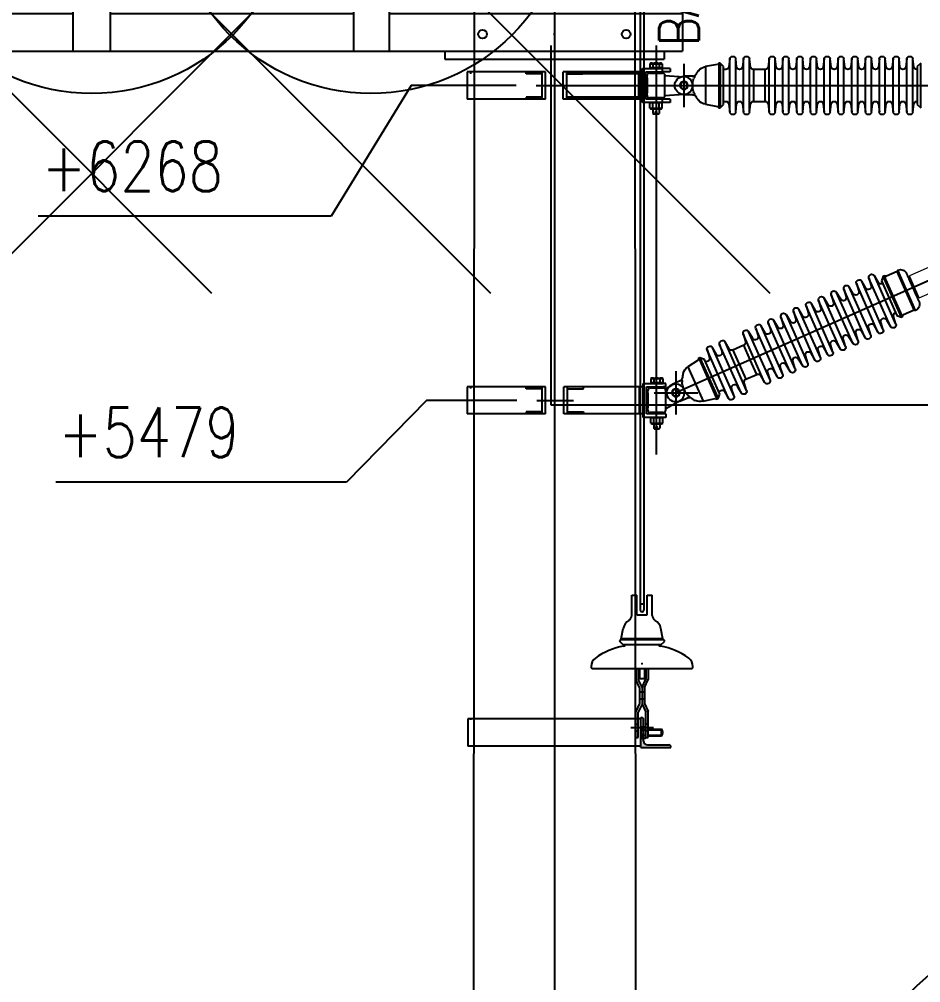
# Model space of a CAD drawing. Header units: millimetres. Extents: x -37020 to 35906, y -101 to 52234.
# Drawn here: x -127.52 to -125.26, y 424.02 to 426.434 of the extents above; entities that cross this region are included whole.
import ezdxf

# ---------------------------------------------------------------- set-up
doc = ezdxf.new("R2010")
doc.units = ezdxf.units.MM
doc.header["$PDMODE"] = 35
doc.header["$PDSIZE"] = 1
for name, pattern in [('ACAD_ISO04W100', [30, 24, -3, 0, -3]), ('CENTER', [50.8, 31.75, -6.35, 6.35, -6.35]), ('HIDDEN', [9.525, 6.35, -3.175])]:
    doc.linetypes.add(name, pattern=pattern)
for name, color, linetype in [('Catenaria', 2, 'Continuous'), ('CI-Encofrados', 2, 'Continuous'), ('CI-Proyecciones', 1, 'HIDDEN'), ('galibo', 41, 'Continuous'), ('GE-Cotas', 1, 'Continuous'), ('Layer1', 1, 'Continuous'), ('M0_EQUIPOS', 2, 'Continuous')]:
    doc.layers.add(name, color=color, linetype=linetype)
doc.styles.add('ROMAN_SIMPLEX', font='ROMANS')
doc.styles.add('Romans', font='romans.shx', dxfattribs={"width": 0.8})
doc.dimstyles.new('COTAS GENERAL', dxfattribs={"dimscale": 0.1, "dimtxt": 2.5, "dimasz": 2.5, "dimexe": 1, "dimexo": 1, "dimgap": 1.25, "dimtad": 1, "dimzin": 1, "dimdsep": 46, "dimtxsty": 'Romans', "dimcen": 1, "dimclrd": 2, "dimclre": 1, "dimclrt": 3, "dimaunit": 1, "dimadec": 3, "dimazin": 0, "dimtfac": 1, "dimtix": 1, "dimtmove": 0, "dimatfit": 0, "dimfxl": 1, "dimtolj": 1, "dimarcsym": 0})

# ---------------------------------------------------------------- blocks, each defined once
blk = doc.blocks.new('galibo TA')
at = {"layer": 'galibo', "linetype": 'HIDDEN'}
blk.add_arc((0.48, 3.13), 1.22, 0, 61.9275, dxfattribs=at)
blk = doc.blocks.new('A$C5077')
at = {"layer": 'CI-Encofrados', "color": 3}
for p, q in [((0.00825, 11), (0, 0)), ((0.40825, 11), (0.4165, 0))]:
    blk.add_line(p, q, dxfattribs=at)
at = {"layer": 'CI-Encofrados', "color": 253}
blk.add_line((0.20825, 11), (0.20825, 0), dxfattribs=at)
blk = doc.blocks.new('barra de retención 2500mm')
at = {"color": 1}
for p, q in [((-4.5, 2476.5), (-4.5, -14.5)), ((4.5, 2476.5), (4.5, -14.5))]:
    blk.add_line(p, q, dxfattribs=at)
at = {"color": 1, "linetype": 'ACAD_ISO04W100', "ltscale": 0.1}
blk.add_line((6.7, 0), (-6.7, 0), dxfattribs=at)
at = {"color": 1}
blk.add_arc((0, -14.5), 4.5, 180, 0, dxfattribs=at)
blk = doc.blocks.new('*D298')
at = {"layer": 'Defpoints', "color": 0, "transparency": 16777216}
for p in [(-126.862, 427.774), (-126.395, 427.6855), (-124.3305, 420.0004)]:
    blk.add_point(p, dxfattribs=at)
at = {"layer": 'GE-Cotas', "color": 1, "lineweight": -2, "transparency": 16777216}
for p, q in [((-126.662, 427.774), (-127.3965, 427.774)), ((-126.595, 427.6855), (-126.662, 427.774)), ((-126.445, 427.6855), (-126.595, 427.6855))]:
    blk.add_line(p, q, dxfattribs=at)
at = {"layer": 'GE-Cotas', "color": 3, "linetype": 'Continuous', "transparency": 16777216, "insert": (-127.1605, 427.899), "char_height": 0.125, "attachment_point": 5, "style": 'Romans'}
blk.add_mtext('\\A1;+7685', dxfattribs=at)
blk = doc.blocks.new('*D299')
at = {"layer": 'Defpoints', "color": 0, "transparency": 16777216}
for p in [(-126.9284, 428.0148), (-126.4544, 427.921), (-124.3305, 420.0004)]:
    blk.add_point(p, dxfattribs=at)
at = {"layer": 'GE-Cotas', "color": 1, "lineweight": -2, "transparency": 16777216}
for p, q in [((-126.7284, 428.0148), (-127.4337, 428.0148)), ((-126.6544, 427.921), (-126.7284, 428.0148)), ((-126.5044, 427.921), (-126.6544, 427.921))]:
    blk.add_line(p, q, dxfattribs=at)
at = {"layer": 'GE-Cotas', "color": 3, "linetype": 'Continuous', "transparency": 16777216, "insert": (-127.2123, 428.1398), "char_height": 0.125, "attachment_point": 5, "style": 'Romans'}
blk.add_mtext('\\A1;+7921', dxfattribs=at)
blk = doc.blocks.new('*D300')
at = {"layer": 'Defpoints', "color": 0, "transparency": 16777216}
for p in [(-126.2239, 426.2682), (-126.9375, 425.9405), (-124.3305, 420.0004)]:
    blk.add_point(p, dxfattribs=at)
at = {"layer": 'GE-Cotas', "color": 1, "lineweight": -2, "transparency": 16777216}
for p, q in [((-126.5375, 426.2682), (-126.7375, 425.9405)), ((-126.2739, 426.2682), (-126.5375, 426.2682)), ((-126.7375, 425.9405), (-127.472, 425.9405))]:
    blk.add_line(p, q, dxfattribs=at)
at = {"layer": 'GE-Cotas', "color": 3, "linetype": 'Continuous', "transparency": 16777216, "insert": (-127.236, 426.0655), "char_height": 0.125, "attachment_point": 5, "style": 'Romans'}
blk.add_mtext('\\A1;+6268', dxfattribs=at)
blk = doc.blocks.new('*D301')
at = {"layer": 'Defpoints', "color": 0, "transparency": 16777216}
for p in [(-126.2219, 425.4791), (-126.8989, 425.2742), (-123.7715, 420.0004)]:
    blk.add_point(p, dxfattribs=at)
at = {"layer": 'GE-Cotas', "color": 1, "lineweight": -2, "transparency": 16777216}
for p, q in [((-126.4989, 425.4791), (-126.6989, 425.2742)), ((-126.2719, 425.4791), (-126.4989, 425.4791)), ((-126.6989, 425.2742), (-127.4282, 425.2742))]:
    blk.add_line(p, q, dxfattribs=at)
at = {"layer": 'GE-Cotas', "color": 3, "linetype": 'Continuous', "transparency": 16777216, "insert": (-127.1948, 425.3992), "char_height": 0.125, "attachment_point": 5, "style": 'Romans'}
blk.add_mtext('\\A1;+5479', dxfattribs=at)
blk = doc.blocks.new('bajada LP parte inferior')
blk.add_hatch(color=256).paths.add_polyline_path([(427, -71.5), (427, 3.5), (428.4, 3.5, -0.414214), (433.4, -1.5), (433.4, -55.2, 0.414214), (443.4, -65.2), (497, -65.2, -0.414214), (502, -70.2), (502, -71.5)])
at = {"color": 6}
for p, q in [((403.9, 259.5), (403.9, 310.2)), ((403.9, 310.2), (416.6, 310.2)), ((416.6, 261.2), (416.6, 310.2)), ((442.7, 261.2), (442.7, 310.2)), ((442.7, 310.2), (455.4, 310.2)), ((455.4, 259.5), (455.4, 310.2)), ((416.6, 261.2), (442.7, 261.2)), ((377.1, 200.5), (382.6, 227)), ((482.1, 200.5), (476.7, 227)), ((374.6, 198), (373.6, 196.9)), ((382.1, 185.5), (373.6, 194.1)), ((377.1, 200.5), (374.6, 198)), ((484.6, 198), (374.6, 198)), ((482.1, 200.5), (377.1, 200.5)), ((477.1, 185.5), (485.7, 194.1)), ((482.1, 200.5), (484.6, 198)), ((484.6, 198), (485.7, 196.9)), ((477.1, 185.5), (382.1, 185.5)), ((307.6, 126), (550.9, 126)), ((414.1, 126), (414.1, 98.5)), ((420.1, 126), (420.1, 99.9)), ((423.3, 126), (423.3, 100.1)), ((428.6, 138.5), (430.7, 138.5)), ((429.6, 137.4), (429.6, 139.6)), ((436, 126), (436, 100.1)), ((439.1, 126), (439.1, 99.9)), ((445.1, 126), (445.1, 98.5)), ((423.6, 78.5), (414.1, 98.5)), ((429.6, 79.9), (420.1, 99.9)), ((436, 100.1), (423.3, 100.1)), ((429.6, 79.9), (439.1, 99.9)), ((435.6, 78.5), (445.1, 98.5)), ((423.6, 78.5), (423.6, 38.5)), ((429.6, 79.9), (429.6, 37.1)), ((435.6, 78.5), (435.6, 38.5)), ((423.6, 38.5), (414.1, 18.5)), ((429.6, 37.1), (420.1, 17.1)), ((429.6, 37.1), (439.1, 17.1)), ((435.6, 38.5), (445.1, 18.5)), ((414.1, -46.5), (414.1, 18.5)), ((420.1, -46.5), (420.1, 17.1)), ((427, 3.5), (428.4, 3.5)), ((439.1, -46.5), (439.1, 17.1)), ((445.1, -46.5), (445.1, 18.5)), ((427, -44.4), (427, -23.6)), ((427, -44.4), (427, -23.6)), ((428.5, -20.1), (438.5, -20.1)), ((414.1, -46.5), (420.1, -46.5)), ((428.5, -27.1), (438.5, -27.1)), ((428.5, -40.9), (438.5, -40.9)), ((428.5, -47.9), (438.5, -47.9)), ((439.1, -46.5), (445.1, -46.5)), ((445.1, -26), (478.8, -26)), ((445.1, -27), (478.8, -27)), ((445.1, -41), (478.8, -41)), ((445.1, -42), (478.8, -42)), ((478.8, -42), (478.8, -26))]:
    blk.add_line(p, q, dxfattribs=at)
at = {"color": 6, "linetype": 'HIDDEN'}
for p, q in [((435.6, 67.2), (423.6, 67.2)), ((435.6, 49.8), (423.6, 49.8)), ((414.1, -12.8), (420.1, -12.8)), ((445.1, -12.8), (439.1, -12.8)), ((414.1, -30.2), (420.1, -30.2)), ((445.1, -30.2), (439.1, -30.2))]:
    blk.add_line(p, q, dxfattribs=at)
for p, q in [((427, 0), (-7, 0)), ((-7, 0), (-7, -68)), ((0, 0), (0, -2)), ((427, -71.5), (427, 3.5)), ((433.4, -55.2), (433.4, -1.5)), ((427, -68), (-7, -68)), ((427, -71.5), (502, -71.5)), ((443.4, -65.2), (497, -65.2)), ((502, -71.5), (502, -70.2))]:
    blk.add_line(p, q)
at = {"color": 6, "linetype": 'CENTER'}
blk.add_line((401.2, -21.5), (458.1, -21.5), dxfattribs=at)
at = {"color": 6}
for centre, radius, start, end in [((428.4, -1.5), 5, 0, 90), ((431.8, -23.6), 4.75, 133.1736, 226.8264), ((435.2, -23.6), 4.75, 35.0296, 46.8264), ((443.7, -34), 16.7, 155.5673, 204.4327), ((431.8, -44.4), 4.75, 133.1736, 226.8264), ((435.2, -23.6), 4.75, 313.1736, 324.9704), ((423.3, -34), 16.7, 18.4445, 24.4327), ((423.3, -34), 16.7, 335.5673, 341.5555), ((435.2, -44.4), 4.75, 35.0296, 46.8264), ((435.2, -44.4), 4.75, 313.1736, 333.6582), ((469.6, -34), 12.2, 318.8879, 41.1121)]:
    blk.add_arc(centre, radius, start, end, dxfattribs=at)
for centre, radius, start, end in [((443.4, -55.2), 10, 180, 270), ((497, -70.2), 5, 0, 90)]:
    blk.add_arc(centre, radius, start, end)
for centre, major_axis, start_param, end_param in [((412, 220.9), (21.2, 21.2), 1.324649, 2.152302), ((388.9, 259.5), (-10.6, 10.6), 2.895445, 3.926995), ((470.4, 259.5), (10.6, 10.6), 2.356199, 3.387749), ((447.3, 220.9), (-21.2, 21.2), 4.130892, 4.958545), ((375, 195.5), (1.41, 1.41), 1.570801, 3.141597), ((484.3, 195.5), (-1.41, 1.41), 3.141597, 4.712393), ((416.6, 5.5), (127.3, 127.3), 0.971669, 1.400336), ((382, 188.8), (4.6, 4.6), 4.113262, 4.968949), ((477.3, 188.8), (-4.6, 4.6), 1.314245, 2.169932), ((442.7, 5.5), (-127.3, 127.3), -1.400327, -0.97166), ((327.2, 132.1), (17.7, 17.7), 1.399984, 2.379924), ((532.1, 132.1), (-17.7, 17.7), 3.90327, 4.883211), ((307.6, 131.5), (3.89, 3.89), 2.356199, 3.926995), ((551.6, 131.5), (-3.89, 3.89), 2.356199, 3.926995)]:
    blk.add_ellipse(centre, major_axis=major_axis, ratio=1, start_param=start_param, end_param=end_param, dxfattribs=at)
blk = doc.blocks.new('gozne inferior con abrazadera poste Ø420mm')
blk.add_line((-514.7, 14.9), (-514.7, 10.5))
blk.add_circle((0, 0), 8.75)
at = {"layer": 'M0_EQUIPOS'}
for p, q in [((-63.3, 35.4), (-32.9, 35.4)), ((-63.3, 35.4), (-63.3, 23.4)), ((-63.3, 26), (-32.9, 26)), ((-59.5, 37), (-36.7, 37)), ((-55.7, 35.4), (-55.7, 23.4)), ((-40.5, 35.4), (-40.5, 23.4)), ((-32.9, 35.4), (-32.9, 23.4)), ((-523.7, 14.9), (-523.7, -53.1)), ((-326.7, 14.9), (-523.7, 14.9)), ((-375.7, 9.9), (-375.7, 14.9)), ((-335.7, 9.9), (-375.7, 9.9)), ((-335.7, -53.1), (-335.7, 14.9)), ((-326.7, -53.1), (-326.7, 14.9)), ((-91.4, 14.9), (-280.8, 14.9)), ((-280.8, -53.1), (-280.8, 14.9)), ((-271.8, -53.1), (-271.8, 14.9)), ((-271.8, 9.9), (-231.8, 9.9)), ((-231.8, 9.9), (-231.8, 14.9)), ((-91.4, -53.1), (-91.4, 14.9)), ((-82.4, 14.9), (-91.4, 14.9)), ((-82.4, 23.4), (-32.4, 23.4)), ((-82.4, -61.6), (-82.4, 23.4)), ((-73.9, 14.9), (-32.4, 14.9)), ((-73.9, -53.1), (-73.9, 14.9)), ((-70.6, -0.1), (-70.6, 5.9)), ((-64.4, 12), (-31.7, 12)), ((-63.3, 23.4), (-32.9, 23.4)), ((-56.6, 12), (-56.6, 14.9)), ((-39.6, 12), (-39.6, 14.9)), ((-25.6, 23.4), (-32.4, 23.4)), ((-25.6, 14.9), (-32.4, 14.9)), ((-27.1, 9.9), (-10.2, 19.2)), ((-25.6, 14.9), (-25.6, 23.4)), ((-25.6, -43.7), (-25.6, 5.9)), ((-348.6, -19.1), (-256.9, -19.1)), ((-73.9, -0.1), (-73.9, -38.1)), ((-70.6, -0.1), (-70.6, -38.1)), ((-25.6, -39.4), (12, -18.2)), ((-335.7, -48.1), (-375.7, -48.1)), ((-375.7, -48.1), (-375.7, -53.1)), ((-271.8, -48.1), (-231.8, -48.1)), ((-231.8, -48.1), (-231.8, -53.1)), ((-70.6, -43.7), (-70.6, -38.1)), ((-326.7, -53.1), (-523.7, -53.1)), ((-91.4, -53.1), (-280.8, -53.1)), ((-82.4, -53.1), (-91.4, -53.1)), ((-32.4, -61.6), (-82.4, -61.6)), ((-32.4, -53.1), (-73.9, -53.1)), ((-31.7, -49.8), (-64.4, -49.8)), ((-63.3, -61.6), (-32.9, -61.6)), ((-63.3, -61.6), (-32.9, -61.6)), ((-63.3, -76), (-63.3, -61.6)), ((-63.3, -76), (-63.3, -61.6)), ((-56.6, -53.1), (-56.6, -49.8)), ((-55.7, -76), (-55.7, -61.6)), ((-55.7, -76), (-55.7, -61.6)), ((-40.5, -76), (-40.5, -61.6)), ((-40.5, -76), (-40.5, -61.6)), ((-39.6, -53.1), (-39.6, -49.8)), ((-32.9, -76), (-32.9, -61.6)), ((-32.9, -76), (-32.9, -61.6)), ((-25.6, -53.1), (-32.4, -53.1)), ((-25.6, -61.6), (-32.4, -61.6)), ((-25.6, -53.1), (-25.6, -61.6)), ((-63.3, -76), (-32.9, -76)), ((-63.3, -76), (-32.9, -76)), ((-59.5, -77.6), (-36.7, -77.6)), ((-59.5, -77.6), (-36.7, -77.6)), ((-55.7, -77.6), (-55.7, -89)), ((-55.7, -77.6), (-55.7, -89)), ((-55.7, -89), (-54.4, -90.3)), ((-55.7, -89), (-54.4, -90.3)), ((-54.4, -90.3), (-41.8, -90.3)), ((-54.4, -90.3), (-41.8, -90.3)), ((-41.8, -78), (-50.6, -77.6)), ((-41.8, -78), (-50.6, -77.6)), ((-41.8, -77.7), (-43.4, -77.6)), ((-41.8, -77.7), (-43.4, -77.6)), ((-41.8, -90.3), (-40.5, -89)), ((-41.8, -90.3), (-40.5, -89)), ((-40.5, -77.6), (-40.5, -89)), ((-40.5, -77.6), (-40.5, -89))]:
    blk.add_line(p, q, dxfattribs=at)
blk.add_circle((-48.1, -86.3), 1.62, dxfattribs=at)
blk.add_circle((-48.1, -86.3), 1.62, dxfattribs=at)
for centre, radius, start, end in [((-59.5, 31.7), 5.31, 90, 135.6673), ((-59.5, 31.7), 5.31, 44.3327, 90), ((-48.1, 18.2), 18.8, 66.2227, 113.7773), ((-36.7, 31.7), 5.31, 90, 135.6673), ((-36.7, 31.7), 5.31, 44.3327, 90), ((-64.4, 5.9), 6.13, 90, 180), ((-31.7, 5.9), 6.13, 0, 90), ((0, 0), 21.8, 295.5293, 119.6859), ((-64.4, -43.7), 6.13, 180, 270), ((-31.7, -43.7), 6.13, 270, 0), ((-59.5, -72.3), 5.31, 224.3327, 270), ((-59.5, -72.3), 5.31, 224.3327, 270), ((-59.5, -72.3), 5.31, 270, 315.6673), ((-59.5, -72.3), 5.31, 270, 315.6673), ((-48.1, -58.7), 18.8, 246.2227, 293.7773), ((-48.1, -58.7), 18.8, 246.2227, 293.7773), ((-36.7, -72.3), 5.31, 224.3327, 270), ((-36.7, -72.3), 5.31, 224.3327, 270), ((-36.7, -72.3), 5.31, 270, 315.6673), ((-36.7, -72.3), 5.31, 270, 315.6673)]:
    blk.add_arc(centre, radius, start, end, dxfattribs=at)
blk = doc.blocks.new('gozne superior con abrazadera poste Ø420mm')
blk.add_line((-534.7, 34), (-534.7, 29.6))
at = {"layer": 'M0_EQUIPOS'}
for p, q in [((-85.2, 54.5), (-54.8, 54.5)), ((-85.2, 54.5), (-85.2, 42.5)), ((-81.4, 56.1), (-58.6, 56.1)), ((-77.6, 54.5), (-77.6, 42.5)), ((-62.4, 54.5), (-62.4, 42.5)), ((-54.8, 54.5), (-54.8, 42.5)), ((-346.7, 34), (-543.7, 34)), ((-543.7, 34), (-543.7, -34)), ((-395.7, 29), (-395.7, 34)), ((-355.7, 29), (-395.7, 29)), ((-355.7, -34), (-355.7, 34)), ((-346.7, -34), (-346.7, 34)), ((-113.3, 34), (-302.7, 34)), ((-302.7, -34), (-302.7, 34)), ((-293.7, -34), (-293.7, 34)), ((-113.3, 29), (-293.7, 29)), ((-293.7, 29), (-253.7, 29)), ((-253.7, 29), (-253.7, 34)), ((-113.3, -34), (-113.3, 34)), ((-104.3, 34), (-113.3, 34)), ((-104.3, 42.5), (-54.3, 42.5)), ((-104.3, -42.5), (-104.3, 42.5)), ((-95.8, 34), (-54.3, 34)), ((-95.8, -34), (-95.8, 34)), ((-92.5, 19), (-92.5, 25)), ((-86.4, 31.1), (-53.6, 31.1)), ((-85.2, 45.1), (-54.8, 45.1)), ((-85.2, 42.5), (-54.8, 42.5)), ((-78.5, 31.1), (-78.5, 34)), ((-61.5, 31.1), (-61.5, 34)), ((-54.3, 42.5), (-54.3, 34)), ((-34.3, 42.5), (-54.3, 42.5)), ((-34.3, 34), (-54.3, 34)), ((-47.5, -24.6), (-47.5, 25)), ((-47.5, 25), (0, 22)), ((-34.3, 42.5), (-34.3, 34)), ((-370.6, 0), (-278.8, 0)), ((-95.8, 19), (-95.8, -19)), ((-92.5, 19), (-92.5, -19)), ((-92.5, -24.6), (-92.5, -19)), ((-47.5, -25), (0, -22)), ((-346.7, -34), (-543.7, -34)), ((-355.7, -29), (-395.7, -29)), ((-395.7, -29), (-395.7, -34)), ((-113.3, -34), (-302.7, -34)), ((-113.3, -29), (-293.7, -29)), ((-293.7, -29), (-253.7, -29)), ((-253.7, -29), (-253.7, -34)), ((-104.3, -34), (-113.3, -34)), ((-54.3, -42.5), (-104.3, -42.5)), ((-54.3, -34), (-95.8, -34)), ((-53.6, -30.7), (-86.4, -30.7)), ((-85.2, -42.5), (-54.8, -42.5)), ((-85.2, -42.5), (-54.8, -42.5)), ((-85.2, -56.9), (-85.2, -42.5)), ((-85.2, -56.9), (-85.2, -42.5)), ((-78.5, -34), (-78.5, -30.7)), ((-77.6, -56.9), (-77.6, -42.5)), ((-77.6, -56.9), (-77.6, -42.5)), ((-62.4, -56.9), (-62.4, -42.5)), ((-62.4, -56.9), (-62.4, -42.5)), ((-61.5, -34), (-61.5, -30.7)), ((-54.8, -56.9), (-54.8, -42.5)), ((-54.8, -56.9), (-54.8, -42.5)), ((-54.3, -34), (-54.3, -42.5)), ((-34.3, -34), (-54.3, -34)), ((-34.3, -42.5), (-54.3, -42.5)), ((-34.3, -34), (-34.3, -42.5)), ((-85.2, -56.9), (-54.8, -56.9)), ((-85.2, -56.9), (-54.8, -56.9)), ((-81.4, -58.5), (-58.6, -58.5)), ((-81.4, -58.5), (-58.6, -58.5)), ((-77.6, -58.5), (-77.6, -69.9)), ((-77.6, -58.5), (-77.6, -69.9)), ((-77.6, -69.9), (-76.3, -71.2)), ((-77.6, -69.9), (-76.3, -71.2)), ((-76.3, -71.2), (-63.7, -71.2)), ((-76.3, -71.2), (-63.7, -71.2)), ((-63.7, -58.9), (-72.5, -58.5)), ((-63.7, -58.9), (-72.5, -58.5)), ((-63.7, -58.6), (-65.3, -58.5)), ((-63.7, -58.6), (-65.3, -58.5)), ((-63.7, -71.2), (-62.4, -69.9)), ((-63.7, -71.2), (-62.4, -69.9)), ((-62.4, -58.5), (-62.4, -69.9)), ((-62.4, -58.5), (-62.4, -69.9))]:
    blk.add_line(p, q, dxfattribs=at)
for centre, radius in [((0, 0), 8.75), ((-70, -67.2), 1.62), ((-70, -67.2), 1.62)]:
    blk.add_circle(centre, radius, dxfattribs=at)
for centre, radius, start, end in [((-81.4, 50.8), 5.31, 90, 135.6673), ((-81.4, 50.8), 5.31, 44.3327, 90), ((-70, 37.3), 18.8, 66.2227, 113.7773), ((-58.6, 50.8), 5.31, 90, 135.6673), ((-58.6, 50.8), 5.31, 44.3327, 90), ((-86.4, 25), 6.13, 90, 180), ((-53.6, 25), 6.13, 0, 90), ((0, 0), 22, 270, 90), ((-86.4, -24.6), 6.13, 180, 270), ((-53.6, -24.6), 6.13, 270, 0), ((-81.4, -53.2), 5.31, 224.3327, 270), ((-81.4, -53.2), 5.31, 224.3327, 270), ((-81.4, -53.2), 5.31, 270, 315.6673), ((-81.4, -53.2), 5.31, 270, 315.6673), ((-70, -39.6), 18.8, 246.2227, 293.7773), ((-70, -39.6), 18.8, 246.2227, 293.7773), ((-58.6, -53.2), 5.31, 224.3327, 270), ((-58.6, -53.2), 5.31, 224.3327, 270), ((-58.6, -53.2), 5.31, 270, 315.6673), ((-58.6, -53.2), 5.31, 270, 315.6673)]:
    blk.add_arc(centre, radius, start, end, dxfattribs=at)
blk = doc.blocks.new('p in 2000')
at = {"layer": 'Layer1', "linetype": 'CENTER'}
for p, q in [((-148.4319, 229.5004), (-148.4319, 228.4761)), ((-148.1679, 229.5004), (-148.1679, 228.6004)), ((-148.5019, 229.4549), (-148.5019, 229.346)), ((-148.1679, 229.4004), (-150.6415, 229.4004)), ((-150.0384, 229.3215), (-148.4819, 228.6304)), ((-148.4819, 228.6849), (-148.4819, 228.5759)), ((-148.4274, 228.6304), (-148.5363, 228.6304)), ((-148.1679, 228.6004), (-150.1679, 228.6004))]:
    blk.add_line(p, q, dxfattribs=at)
at = {"layer": 'Layer1'}
for p, q in [((-149.0779, 229.447), (-149.0756, 229.4668)), ((-149.0756, 229.334), (-149.0756, 229.4668)), ((-149.0607, 229.4668), (-149.0583, 229.447)), ((-149.0607, 229.334), (-149.0607, 229.4668)), ((-149.0434, 229.447), (-149.0411, 229.4668)), ((-149.0411, 229.334), (-149.0411, 229.4668)), ((-149.0262, 229.4668), (-149.0238, 229.447)), ((-149.0262, 229.334), (-149.0262, 229.4668)), ((-149.0089, 229.447), (-149.0066, 229.4668)), ((-149.0066, 229.334), (-149.0066, 229.4668)), ((-148.9917, 229.4668), (-148.9893, 229.447)), ((-148.9917, 229.334), (-148.9917, 229.4668)), ((-148.9744, 229.447), (-148.9721, 229.4668)), ((-148.9721, 229.334), (-148.9721, 229.4668)), ((-148.9572, 229.4668), (-148.9548, 229.447)), ((-148.9572, 229.334), (-148.9572, 229.4668)), ((-148.9399, 229.447), (-148.9376, 229.4668)), ((-148.9376, 229.334), (-148.9376, 229.4668)), ((-148.9227, 229.4668), (-148.9203, 229.447)), ((-148.9227, 229.334), (-148.9227, 229.4668)), ((-148.9054, 229.447), (-148.9031, 229.4668)), ((-148.9031, 229.334), (-148.9031, 229.4668)), ((-148.8882, 229.4668), (-148.8858, 229.447)), ((-148.8882, 229.334), (-148.8882, 229.4668)), ((-148.8709, 229.447), (-148.8686, 229.4668)), ((-148.8686, 229.334), (-148.8686, 229.4668)), ((-148.8537, 229.4668), (-148.8513, 229.447)), ((-148.8537, 229.334), (-148.8537, 229.4668)), ((-148.8364, 229.447), (-148.8341, 229.4668)), ((-148.8341, 229.334), (-148.8341, 229.4668)), ((-148.8192, 229.4668), (-148.8168, 229.447)), ((-148.8192, 229.334), (-148.8192, 229.4668)), ((-148.8019, 229.447), (-148.7996, 229.4668)), ((-148.7996, 229.334), (-148.7996, 229.4668)), ((-148.7847, 229.4668), (-148.7823, 229.447)), ((-148.7847, 229.334), (-148.7847, 229.4668)), ((-148.7674, 229.447), (-148.7651, 229.4668)), ((-148.7651, 229.334), (-148.7651, 229.4668)), ((-148.7502, 229.4668), (-148.7478, 229.447)), ((-148.7502, 229.334), (-148.7502, 229.4668)), ((-148.7329, 229.447), (-148.7306, 229.4668)), ((-148.7306, 229.334), (-148.7306, 229.4668)), ((-148.7157, 229.4668), (-148.7133, 229.447)), ((-148.7157, 229.334), (-148.7157, 229.4668)), ((-148.6684, 229.447), (-148.6661, 229.4668)), ((-148.6661, 229.334), (-148.6661, 229.4668)), ((-148.6512, 229.4668), (-148.6488, 229.447)), ((-148.6512, 229.334), (-148.6512, 229.4668)), ((-148.6339, 229.447), (-148.6316, 229.4668)), ((-148.6316, 229.334), (-148.6316, 229.4668)), ((-148.6167, 229.4668), (-148.6143, 229.447)), ((-148.6167, 229.334), (-148.6167, 229.4668)), ((-149.0955, 229.4565), (-149.0869, 229.4479)), ((-149.0955, 229.3443), (-149.0955, 229.4565)), ((-149.0869, 229.4479), (-149.0869, 229.3529)), ((-149.0869, 229.4404), (-149.0854, 229.4404)), ((-148.7059, 229.4404), (-148.6759, 229.4404)), ((-148.7059, 229.4004), (-148.7059, 229.4404)), ((-148.6759, 229.4404), (-148.6759, 229.3604)), ((-148.6069, 229.4404), (-148.6009, 229.4404)), ((-148.6009, 229.4479), (-148.5923, 229.4565)), ((-148.6009, 229.3529), (-148.6009, 229.4479)), ((-148.5923, 229.4565), (-148.5923, 229.3443)), ((-148.5895, 229.4565), (-148.5859, 229.4529)), ((-148.5895, 229.4565), (-148.5895, 229.3443)), ((-148.5859, 229.4529), (-148.5558, 229.4476)), ((-148.5558, 229.4476), (-148.5558, 229.3532)), ((-148.5273, 229.4192), (-148.5266, 229.4184)), ((-148.5257, 229.4234), (-148.5262, 229.4234)), ((-148.5257, 229.4234), (-148.5019, 229.4234)), ((-148.7059, 229.3604), (-148.7059, 229.4004)), ((-148.5019, 229.3774), (-148.5257, 229.3774)), ((-149.0869, 229.3529), (-149.0955, 229.3443)), ((-149.0854, 229.3604), (-149.0869, 229.3604)), ((-149.0756, 229.334), (-149.0779, 229.3538)), ((-149.0583, 229.3538), (-149.0607, 229.334)), ((-149.0411, 229.334), (-149.0434, 229.3538)), ((-149.0238, 229.3538), (-149.0262, 229.334)), ((-149.0066, 229.334), (-149.0089, 229.3538)), ((-148.9893, 229.3538), (-148.9917, 229.334)), ((-148.9721, 229.334), (-148.9744, 229.3538)), ((-148.9548, 229.3538), (-148.9572, 229.334)), ((-148.9376, 229.334), (-148.9399, 229.3538)), ((-148.9203, 229.3538), (-148.9227, 229.334)), ((-148.9031, 229.334), (-148.9054, 229.3538)), ((-148.8858, 229.3538), (-148.8882, 229.334)), ((-148.8686, 229.334), (-148.8709, 229.3538)), ((-148.8513, 229.3538), (-148.8537, 229.334)), ((-148.8341, 229.334), (-148.8364, 229.3538)), ((-148.8168, 229.3538), (-148.8192, 229.334)), ((-148.7996, 229.334), (-148.8019, 229.3538)), ((-148.7823, 229.3538), (-148.7847, 229.334)), ((-148.7651, 229.334), (-148.7674, 229.3538)), ((-148.7478, 229.3538), (-148.7502, 229.334)), ((-148.7306, 229.334), (-148.7329, 229.3538)), ((-148.7133, 229.3538), (-148.7157, 229.334)), ((-148.6759, 229.3604), (-148.7059, 229.3604)), ((-148.6661, 229.334), (-148.6684, 229.3538)), ((-148.6488, 229.3538), (-148.6512, 229.334)), ((-148.6316, 229.334), (-148.6339, 229.3538)), ((-148.6143, 229.3538), (-148.6167, 229.334)), ((-148.6009, 229.3604), (-148.6069, 229.3604)), ((-148.5923, 229.3443), (-148.6009, 229.3529)), ((-148.5859, 229.3479), (-148.5895, 229.3443)), ((-148.5558, 229.3532), (-148.5859, 229.3479)), ((-149.0827, 228.837), (-149.0381, 228.9375)), ((-149.0794, 228.8383), (-149.0368, 228.9342)), ((-149.0381, 228.9375), (-149.0368, 228.9342)), ((-149.0368, 228.9342), (-149.0097, 228.9222)), ((-149.0692, 228.9193), (-149.0655, 228.9177)), ((-149.0497, 228.8212), (-149.0042, 228.9237)), ((-149.0472, 228.82), (-149.0016, 228.9225)), ((-148.9973, 228.9112), (-149.0358, 228.8244)), ((-149.0332, 228.8025), (-148.9793, 228.9239)), ((-149.0196, 228.7965), (-148.9657, 228.9179)), ((-149.0082, 228.9222), (-149.0042, 228.9237)), ((-149.0016, 228.9225), (-148.9973, 228.9112)), ((-149.0016, 228.7885), (-148.9477, 228.9099)), ((-148.9895, 228.9067), (-148.9793, 228.9239)), ((-148.9657, 228.9179), (-148.9716, 228.8988)), ((-148.9579, 228.8927), (-148.9477, 228.9099)), ((-149.0003, 228.9043), (-148.999, 228.9037)), ((-148.988, 228.7825), (-148.9341, 228.9039)), ((-148.9701, 228.7745), (-148.9162, 228.8959)), ((-148.9565, 228.7685), (-148.9026, 228.8899)), ((-148.9341, 228.9039), (-148.94, 228.8848)), ((-148.9386, 228.7605), (-148.8847, 228.8819)), ((-148.9264, 228.8787), (-148.9162, 228.8959)), ((-148.9026, 228.8899), (-148.9085, 228.8708)), ((-148.8949, 228.8647), (-148.8847, 228.8819)), ((-149.0864, 228.8706), (-149.0901, 228.8723)), ((-148.925, 228.7545), (-148.8711, 228.8759)), ((-148.907, 228.7465), (-148.8531, 228.8679)), ((-148.8934, 228.7405), (-148.8395, 228.8619)), ((-148.8711, 228.8759), (-148.877, 228.8568)), ((-148.8633, 228.8507), (-148.8531, 228.8679)), ((-148.8395, 228.8619), (-148.8454, 228.8428)), ((-149.0794, 228.8383), (-149.0827, 228.837)), ((-149.0523, 228.8262), (-149.0794, 228.8383)), ((-148.8755, 228.7325), (-148.8216, 228.8539)), ((-148.8619, 228.7265), (-148.808, 228.8479)), ((-148.844, 228.7185), (-148.7901, 228.8399)), ((-148.8318, 228.8367), (-148.8216, 228.8539)), ((-148.8304, 228.7125), (-148.7765, 228.8339)), ((-148.808, 228.8479), (-148.8139, 228.8288)), ((-148.8003, 228.8227), (-148.7901, 228.8399)), ((-148.7765, 228.8339), (-148.7824, 228.8148)), ((-149.0497, 228.8212), (-149.0513, 228.8251)), ((-149.0358, 228.8244), (-149.0472, 228.82)), ((-149.0332, 228.8025), (-149.0273, 228.8216)), ((-149.0314, 228.8306), (-149.0328, 228.8312)), ((-149.0094, 228.8136), (-149.0196, 228.7965)), ((-148.8125, 228.7045), (-148.7586, 228.8259)), ((-148.7988, 228.6985), (-148.7449, 228.8199)), ((-148.7809, 228.6905), (-148.727, 228.8119)), ((-148.7688, 228.8087), (-148.7586, 228.8259)), ((-148.7449, 228.8199), (-148.7508, 228.8008)), ((-148.7372, 228.7947), (-148.727, 228.8119)), ((-149.0016, 228.7885), (-148.9958, 228.8076)), ((-148.9778, 228.7996), (-148.988, 228.7825)), ((-148.9701, 228.7745), (-148.9642, 228.7936)), ((-148.9463, 228.7856), (-148.9565, 228.7685)), ((-148.7673, 228.6845), (-148.7134, 228.8059)), ((-148.7494, 228.6765), (-148.6955, 228.7979)), ((-148.7358, 228.6705), (-148.6819, 228.7919)), ((-148.7134, 228.8059), (-148.7193, 228.7868)), ((-148.7179, 228.6625), (-148.664, 228.7839)), ((-148.7057, 228.7807), (-148.6955, 228.7979)), ((-148.6819, 228.7919), (-148.6878, 228.7728)), ((-148.6742, 228.7667), (-148.664, 228.7839)), ((-148.9386, 228.7605), (-148.9327, 228.7796)), ((-148.9148, 228.7716), (-148.925, 228.7545)), ((-148.907, 228.7465), (-148.9012, 228.7656)), ((-148.7042, 228.6565), (-148.6504, 228.7779)), ((-148.6504, 228.7779), (-148.6562, 228.7588)), ((-148.8832, 228.7576), (-148.8934, 228.7405)), ((-148.8755, 228.7325), (-148.8696, 228.7516)), ((-148.8517, 228.7436), (-148.8619, 228.7265)), ((-148.844, 228.7185), (-148.8381, 228.7376)), ((-148.6683, 228.7132), (-148.6521, 228.7497)), ((-148.6589, 228.6363), (-148.605, 228.7577)), ((-148.6247, 228.7376), (-148.6572, 228.6644)), ((-148.6521, 228.7497), (-148.6247, 228.7376)), ((-148.6453, 228.6303), (-148.5914, 228.7517)), ((-148.6274, 228.6223), (-148.5735, 228.7437)), ((-148.6152, 228.7406), (-148.605, 228.7577)), ((-148.6138, 228.6163), (-148.5599, 228.7377)), ((-148.5914, 228.7517), (-148.5973, 228.7326)), ((-148.5837, 228.7266), (-148.5735, 228.7437)), ((-148.5599, 228.7377), (-148.5658, 228.7186)), ((-148.8202, 228.7296), (-148.8304, 228.7125)), ((-148.8125, 228.7045), (-148.8066, 228.7236)), ((-148.7886, 228.7156), (-148.7988, 228.6985)), ((-148.6846, 228.6766), (-148.6683, 228.7132)), ((-148.5916, 228.6272), (-148.5531, 228.714)), ((-148.5418, 228.7183), (-148.5873, 228.6158)), ((-148.5392, 228.7172), (-148.5847, 228.6147)), ((-148.5531, 228.714), (-148.5418, 228.7183)), ((-148.5392, 228.7172), (-148.5374, 228.7125)), ((-148.5374, 228.7125), (-148.512, 228.6954)), ((-148.7809, 228.6905), (-148.775, 228.7096)), ((-148.7571, 228.7016), (-148.7673, 228.6845)), ((-148.7494, 228.6765), (-148.7435, 228.6956)), ((-148.7256, 228.6876), (-148.7358, 228.6705)), ((-148.5616, 228.7096), (-148.5561, 228.7071)), ((-148.512, 228.6954), (-148.5503, 228.6091)), ((-148.7179, 228.6625), (-148.712, 228.6816)), ((-148.694, 228.6736), (-148.7042, 228.6565)), ((-148.6572, 228.6644), (-148.6846, 228.6766)), ((-148.6589, 228.6363), (-148.653, 228.6554)), ((-148.6351, 228.6474), (-148.6453, 228.6303)), ((-148.6274, 228.6223), (-148.6215, 228.6414)), ((-148.4975, 228.6578), (-148.4971, 228.6569)), ((-148.4943, 228.6611), (-148.4726, 228.6514)), ((-148.6036, 228.6334), (-148.6138, 228.6163)), ((-148.5886, 228.634), (-148.5941, 228.6364)), ((-148.5873, 228.6158), (-148.5916, 228.6272)), ((-148.58, 228.6165), (-148.5847, 228.6147)), ((-148.5503, 228.6091), (-148.58, 228.6165)), ((-148.4912, 228.6094), (-148.513, 228.619))]:
    blk.add_line(p, q, dxfattribs=at)
at = {"layer": 'Layer1', "linetype": 'Continuous', "lineweight": 15}
for p, q in [((-149.222, 228.9921), (-149.0674, 228.9235)), ((-149.0919, 228.8684), (-149.2464, 228.937)), ((-149.0919, 228.8684), (-149.0674, 228.9235)), ((-148.4943, 228.6611), (-148.4948, 228.6612))]:
    blk.add_line(p, q, dxfattribs=at)
at = {"layer": 'Layer1'}
for centre in [(-148.5019, 229.4004), (-148.4819, 228.6304)]:
    blk.add_circle(centre, 0.01, dxfattribs=at)
for centre, radius, start, end in [((-149.0681, 229.4659), 0.0075, 6.9668, 173.0332), ((-149.0336, 229.4659), 0.0075, 6.9668, 173.0332), ((-148.9991, 229.4659), 0.0075, 6.9668, 173.0332), ((-148.9646, 229.4659), 0.0075, 6.9668, 173.0332), ((-148.9301, 229.4659), 0.0075, 6.9668, 173.0332), ((-148.8956, 229.4659), 0.0075, 6.9668, 173.0332), ((-148.8611, 229.4659), 0.0075, 6.9668, 173.0332), ((-148.8266, 229.4659), 0.0075, 6.9668, 173.0332), ((-148.7921, 229.4659), 0.0075, 6.9668, 173.0332), ((-148.7576, 229.4659), 0.0075, 6.9668, 173.0332), ((-148.7231, 229.4659), 0.0075, 6.9668, 173.0332), ((-148.6586, 229.4659), 0.0075, 6.9668, 173.0332), ((-148.6241, 229.4659), 0.0075, 6.9668, 173.0332), ((-149.0854, 229.4479), 0.0075, 270, 353.0332), ((-149.0509, 229.4479), 0.0075, 186.9668, 353.0332), ((-149.0164, 229.4479), 0.0075, 186.9668, 353.0332), ((-148.9819, 229.4479), 0.0075, 186.9668, 353.0332), ((-148.9474, 229.4479), 0.0075, 186.9668, 353.0332), ((-148.9129, 229.4479), 0.0075, 186.9668, 353.0332), ((-148.8784, 229.4479), 0.0075, 186.9668, 353.0332), ((-148.8439, 229.4479), 0.0075, 186.9668, 353.0332), ((-148.8094, 229.4479), 0.0075, 186.9668, 353.0332), ((-148.7749, 229.4479), 0.0075, 186.9668, 353.0332), ((-148.7404, 229.4479), 0.0075, 186.9668, 353.0332), ((-148.7059, 229.4479), 0.0075, 186.9668, 270), ((-148.6759, 229.4479), 0.0075, 270, 353.0332), ((-148.6414, 229.4479), 0.0075, 186.9668, 353.0332), ((-148.6069, 229.4479), 0.0075, 186.9668, 270), ((-148.5909, 229.4551), 0.002, 45, 135), ((-148.561, 229.4181), 0.03, 39.9284, 80), ((-148.5019, 229.4004), 0.023, 270, 90), ((-148.561, 229.3828), 0.03, 280, 320.0716), ((-149.0854, 229.3529), 0.0075, 6.9668, 90), ((-149.0509, 229.3529), 0.0075, 6.9668, 173.0332), ((-149.0164, 229.3529), 0.0075, 6.9668, 173.0332), ((-148.9819, 229.3529), 0.0075, 6.9668, 173.0332), ((-148.9474, 229.3529), 0.0075, 6.9668, 173.0332), ((-148.9129, 229.3529), 0.0075, 6.9668, 173.0332), ((-148.8784, 229.3529), 0.0075, 6.9668, 173.0332), ((-148.8439, 229.3529), 0.0075, 6.9668, 173.0332), ((-148.8094, 229.3529), 0.0075, 6.9668, 173.0332), ((-148.7749, 229.3529), 0.0075, 6.9668, 173.0332), ((-148.7404, 229.3529), 0.0075, 6.9668, 173.0332), ((-148.7059, 229.3529), 0.0075, 90, 173.0332), ((-148.6759, 229.3529), 0.0075, 6.9668, 90), ((-148.6414, 229.3529), 0.0075, 6.9668, 173.0332), ((-148.6069, 229.3529), 0.0075, 90, 173.0332), ((-148.5909, 229.3458), 0.002, 225, 315), ((-149.0681, 229.3349), 0.0075, 186.9668, 353.0332), ((-149.0336, 229.3349), 0.0075, 186.9668, 353.0332), ((-148.9991, 229.3349), 0.0075, 186.9668, 353.0332), ((-148.9646, 229.3349), 0.0075, 186.9668, 353.0332), ((-148.9301, 229.3349), 0.0075, 186.9668, 353.0332), ((-148.8956, 229.3349), 0.0075, 186.9668, 353.0332), ((-148.8611, 229.3349), 0.0075, 186.9668, 353.0332), ((-148.8266, 229.3349), 0.0075, 186.9668, 353.0332), ((-148.7921, 229.3349), 0.0075, 186.9668, 353.0332), ((-148.7576, 229.3349), 0.0075, 186.9668, 353.0332), ((-148.7231, 229.3349), 0.0075, 186.9668, 353.0332), ((-148.6586, 229.3349), 0.0075, 186.9668, 353.0332), ((-148.6241, 229.3349), 0.0075, 186.9668, 353.0332), ((-149.045, 228.922), 0.017, 66.0588, 156.0588), ((-149.0089, 228.924), 0.002, 246.0588, 291.0588), ((-149.0035, 228.9218), 0.002, 21.0588, 111.0588), ((-148.9959, 228.9106), 0.0075, 246.0588, 329.0921), ((-148.9728, 228.92), 0.0075, 343.0256, 149.0921), ((-148.9413, 228.906), 0.0075, 343.0256, 149.0921), ((-148.9644, 228.8966), 0.0075, 163.0256, 329.0921), ((-148.9328, 228.8826), 0.0075, 163.0256, 329.0921), ((-148.9098, 228.892), 0.0075, 343.0256, 149.0921), ((-148.8782, 228.878), 0.0075, 343.0256, 149.0921), ((-149.0758, 228.8525), 0.017, 156.0588, 246.0588), ((-148.9013, 228.8686), 0.0075, 163.0256, 329.0921), ((-148.8698, 228.8546), 0.0075, 163.0256, 329.0921), ((-148.8467, 228.864), 0.0075, 343.0256, 149.0921), ((-148.8152, 228.85), 0.0075, 343.0256, 149.0921), ((-148.8383, 228.8406), 0.0075, 163.0256, 329.0921), ((-148.7837, 228.836), 0.0075, 343.0256, 149.0921), ((-149.0531, 228.8244), 0.002, 21.0588, 66.0588), ((-149.0479, 228.8219), 0.002, 201.0588, 291.0588), ((-149.0345, 228.8238), 0.0075, 343.0256, 66.0588), ((-149.0029, 228.8098), 0.0075, 343.0256, 149.0921), ((-148.8067, 228.8266), 0.0075, 163.0256, 329.0921), ((-148.7752, 228.8126), 0.0075, 163.0256, 329.0921), ((-148.7521, 228.822), 0.0075, 343.0256, 149.0921), ((-148.7206, 228.808), 0.0075, 343.0256, 149.0921), ((-149.026, 228.8003), 0.0075, 163.0256, 329.0921), ((-148.9945, 228.7863), 0.0075, 163.0256, 329.0921), ((-148.9714, 228.7958), 0.0075, 343.0256, 149.0921), ((-148.9399, 228.7818), 0.0075, 343.0256, 149.0921), ((-148.7437, 228.7986), 0.0075, 163.0256, 329.0921), ((-148.7121, 228.7846), 0.0075, 163.0256, 329.0921), ((-148.6891, 228.794), 0.0075, 343.0256, 149.0921), ((-148.6575, 228.78), 0.0075, 343.0256, 149.0921), ((-148.9629, 228.7723), 0.0075, 163.0256, 329.0921), ((-148.9314, 228.7583), 0.0075, 163.0256, 329.0921), ((-148.9083, 228.7678), 0.0075, 343.0256, 149.0921), ((-148.8768, 228.7538), 0.0075, 343.0256, 149.0921), ((-148.6806, 228.7706), 0.0075, 163.0256, 329.0921), ((-148.5986, 228.7539), 0.0075, 343.0256, 149.0921), ((-148.8999, 228.7443), 0.0075, 163.0256, 329.0921), ((-148.8453, 228.7398), 0.0075, 343.0256, 149.0921), ((-148.6491, 228.7566), 0.0075, 163.0256, 246.0588), ((-148.6216, 228.7444), 0.0075, 246.0588, 329.0921), ((-148.567, 228.7399), 0.0075, 343.0256, 149.0921), ((-148.8683, 228.7303), 0.0075, 163.0256, 329.0921), ((-148.8368, 228.7163), 0.0075, 163.0256, 329.0921), ((-148.8137, 228.7258), 0.0075, 343.0256, 149.0921), ((-148.7822, 228.7118), 0.0075, 343.0256, 149.0921), ((-148.5901, 228.7304), 0.0075, 163.0256, 329.0921), ((-148.5586, 228.7164), 0.0075, 163.0256, 246.0588), ((-148.541, 228.7165), 0.002, 21.0588, 111.0588), ((-148.8053, 228.7023), 0.0075, 163.0256, 329.0921), ((-148.7737, 228.6883), 0.0075, 163.0256, 329.0921), ((-148.7507, 228.6978), 0.0075, 343.0256, 149.0921), ((-148.7191, 228.6838), 0.0075, 343.0256, 149.0921), ((-148.5287, 228.6705), 0.03, 15.9872, 56.0588), ((-148.7422, 228.6743), 0.0075, 163.0256, 329.0921), ((-148.6876, 228.6698), 0.0075, 66.0588, 149.0921), ((-148.6602, 228.6576), 0.0075, 343.0256, 66.0588), ((-148.7107, 228.6603), 0.0075, 163.0256, 329.0921), ((-148.6287, 228.6436), 0.0075, 343.0256, 149.0921), ((-148.4819, 228.6304), 0.023, 246.0588, 66.0588), ((-148.6517, 228.6341), 0.0075, 163.0256, 329.0921), ((-148.6202, 228.6201), 0.0075, 163.0256, 329.0921), ((-148.5971, 228.6296), 0.0075, 66.0588, 149.0921), ((-148.5854, 228.6165), 0.002, 201.0588, 291.0588), ((-148.543, 228.6382), 0.03, 256.0588, 296.1304)]:
    blk.add_arc(centre, radius, start, end, dxfattribs=at)
for points, knots in [([(-148.538, 229.4373), (-148.5372, 229.4364), (-148.5356, 229.4344), (-148.5334, 229.4311), (-148.5318, 229.4284), (-148.531, 229.4268), (-148.5308, 229.4264)], [0, 0, 0, 0, 0.274899, 0.587477, 0.902101, 1, 1, 1, 1]), ([(-148.5228, 229.4234), (-148.5235, 229.4235), (-148.5248, 229.4235), (-148.5269, 229.4241), (-148.5288, 229.4249), (-148.53, 229.4258), (-148.5307, 229.4263), (-148.5308, 229.4264)], [0, 0, 0, 0, 0.1618786, 0.3284551, 0.4903377, 0.6569471, 0.693981, 0.693981, 0.693981, 0.693981]), ([(-148.5262, 229.4234), (-148.5267, 229.4233), (-148.5274, 229.4233), (-148.5282, 229.4228), (-148.5286, 229.4223), (-148.5287, 229.4216), (-148.5285, 229.4208), (-148.528, 229.42), (-148.5276, 229.4195), (-148.5273, 229.4192)], [0, 0, 0, 0, 0.239972, 0.37963, 0.4998, 0.614387, 0.731041, 0.854771, 1, 1, 1, 1]), ([(-148.5266, 229.3824), (-148.526, 229.3844), (-148.5249, 229.3883), (-148.5239, 229.3943), (-148.5236, 229.4004), (-148.5239, 229.4066), (-148.5249, 229.4126), (-148.526, 229.4165), (-148.5266, 229.4184)], [0, 0, 0, 0, 0.165608, 0.332349, 0.5, 0.667664, 0.834397, 1, 1, 1, 1]), ([(-148.5308, 229.3744), (-148.5315, 229.3732), (-148.5328, 229.3706), (-148.5352, 229.3669), (-148.5371, 229.3647), (-148.5379, 229.3636)], [0, 0, 0, 0, 0.336643, 0.676338, 1, 1, 1, 1]), ([(-148.5228, 229.3774), (-148.5235, 229.3774), (-148.5248, 229.3773), (-148.5269, 229.3768), (-148.5288, 229.3759), (-148.53, 229.3751), (-148.5307, 229.3746), (-148.5308, 229.3745)], [0, 0, 0, 0, 0.1618786, 0.3284551, 0.4903377, 0.6569471, 0.6898322, 0.6898322, 0.6898322, 0.6898322]), ([(-148.5266, 229.3824), (-148.5269, 229.3821), (-148.5275, 229.3815), (-148.5282, 229.3806), (-148.5286, 229.3797), (-148.5287, 229.3788), (-148.5284, 229.3782), (-148.5274, 229.3775), (-148.5264, 229.3775), (-148.5257, 229.3774)], [0, 0, 0, 0, 0.1456999, 0.2663806, 0.3776883, 0.4821934, 0.5908504, 0.712234, 1, 1, 1, 1]), ([(-149.0834, 228.8775), (-149.0828, 228.8788), (-149.0817, 228.8813), (-149.0798, 228.8855), (-149.078, 228.8896), (-149.0763, 228.8934), (-149.0747, 228.8969), (-149.0732, 228.9005), (-149.0716, 228.904), (-149.0701, 228.9073), (-149.0687, 228.9106), (-149.0673, 228.9136), (-149.066, 228.9167), (-149.0646, 228.9197), (-149.0634, 228.9224), (-149.0624, 228.9247), (-149.0616, 228.9265), (-149.061, 228.9279), (-149.0607, 228.9286), (-149.0605, 228.9289), (-149.0606, 228.9289), (-149.0606, 228.9289)], [0, 0, 0, 0, 0.058891, 0.119603, 0.182018, 0.230818, 0.279611, 0.329449, 0.37928, 0.429119, 0.47895, 0.52775, 0.576543, 0.638964, 0.699677, 0.758561, 0.817451, 0.878164, 0.940579, 0.989378, 1, 1, 1, 1]), ([(-149.0914, 228.8595), (-149.0914, 228.8595), (-149.0914, 228.8595), (-149.0912, 228.86), (-149.0908, 228.8608), (-149.0903, 228.862), (-149.0896, 228.8635), (-149.0888, 228.8653), (-149.0878, 228.8676), (-149.0865, 228.8705), (-149.085, 228.8738), (-149.0839, 228.8763), (-149.0834, 228.8775)], [0, 0, 0, 0, 0.0738155, 0.1701917, 0.2665548, 0.362931, 0.459294, 0.5536623, 0.6480177, 0.7687258, 0.8861228, 1, 1, 1, 1]), ([(-148.4999, 228.6788), (-148.4996, 228.6776), (-148.4989, 228.6751), (-148.4982, 228.6713), (-148.4978, 228.6681), (-148.4978, 228.6663), (-148.4978, 228.6659)], [0, 0, 0, 0, 0.274899, 0.587477, 0.902101, 1, 1, 1, 1]), ([(-148.4916, 228.6599), (-148.4923, 228.6602), (-148.4935, 228.6608), (-148.4951, 228.6621), (-148.4965, 228.6637), (-148.4973, 228.665), (-148.4977, 228.6658), (-148.4978, 228.6659)], [0, 0, 0, 0, 0.1618786, 0.3284551, 0.4903377, 0.6569471, 0.693981, 0.693981, 0.693981, 0.693981]), ([(-148.5117, 228.624), (-148.5104, 228.6255), (-148.5078, 228.6286), (-148.5045, 228.6337), (-148.5017, 228.6392), (-148.4995, 228.6449), (-148.4979, 228.6508), (-148.4974, 228.6549), (-148.4971, 228.6569)], [0, 0, 0, 0, 0.165608, 0.332349, 0.5, 0.667664, 0.834397, 1, 1, 1, 1]), ([(-148.4948, 228.6612), (-148.4952, 228.6614), (-148.496, 228.6616), (-148.4969, 228.6615), (-148.4974, 228.6612), (-148.4978, 228.6606), (-148.4979, 228.6598), (-148.4978, 228.6589), (-148.4976, 228.6582), (-148.4975, 228.6578)], [0, 0, 0, 0, 0.239972, 0.37963, 0.4998, 0.614387, 0.731041, 0.854771, 1, 1, 1, 1]), ([(-148.5188, 228.6184), (-148.52, 228.6175), (-148.5223, 228.6157), (-148.526, 228.6133), (-148.5285, 228.612), (-148.5298, 228.6113)], [0, 0, 0, 0, 0.336643, 0.676338, 1, 1, 1, 1]), ([(-148.5103, 228.6178), (-148.5109, 228.6181), (-148.5122, 228.6186), (-148.5143, 228.6189), (-148.5164, 228.6189), (-148.5179, 228.6187), (-148.5187, 228.6184), (-148.5188, 228.6184)], [0, 0, 0, 0, 0.1618786, 0.3284551, 0.4903377, 0.6569471, 0.6898322, 0.6898322, 0.6898322, 0.6898322]), ([(-148.5117, 228.624), (-148.5122, 228.6238), (-148.513, 228.6235), (-148.514, 228.6229), (-148.5148, 228.6223), (-148.5151, 228.6215), (-148.5151, 228.6208), (-148.5145, 228.6199), (-148.5136, 228.6194), (-148.513, 228.619)], [0, 0, 0, 0, 0.1456999, 0.2663806, 0.3776883, 0.4821934, 0.5908504, 0.712234, 1, 1, 1, 1])]:
    blk.add_open_spline(points, degree=3, knots=knots, dxfattribs=at)
blk = doc.blocks.new('Aislador MN5')
at = {"color": 6}
blk.add_point((0, 292), dxfattribs=at)
blk.add_point((0, 292), dxfattribs=at)
at = {"layer": 'M0_EQUIPOS', "color": 6}
blk.add_lwpolyline([(-45.8, 212.5), (-42.7, 212.1), (-48.2, 206.6, 0.078707), (-50, 203.5, -0.131652), (-50.7, 200.9), (-54.5, 194.4), (-65, 176.1), (-74.6, 163.2), (-84.4, 151.4), (-94.3, 142.5, -0.310522), (-94.3, 142.5, 0.239405), (-94.3, 142.5, 0.052323), (-94.9, 140.6, 0.089399), (-94.9, 137.2, 0.362897), (-91.2, 134), (-41.5, 134), (-38.1, 106.5, 0.131652), (-37.2, 103.3, 0.267949), (-34.2, 101.6), (0, 101.6), (34.2, 101.6, 0.267949), (37.2, 103.3, 0.131652), (38.1, 106.5), (41.5, 134), (91.2, 134, 0.362897), (94.9, 137.2, 0.089399), (94.9, 140.6, 0.052323), (94.3, 142.5, 0.239405), (94.3, 142.5, -0.310522), (94.3, 142.5), (84.4, 151.4), (74.6, 163.2), (65, 176.1), (54.5, 194.4), (50.7, 200.9, -0.131652), (50, 203.5, 0.078707), (48.2, 206.6), (42.7, 212.1), (45.8, 212.5, 0.246226), (48.4, 214.3, -0.031471), (49.9, 216.8, 0.22303), (50.2, 218.8, -0.595826), (51, 219.6), (84.1, 219.5, 0.294461), (87.4, 222, 0.066633), (88.2, 224.1), (88.4, 225.4), (88.5, 228.1), (122.9, 228.2, 0.380986), (125.9, 230.9, 0.130869), (125.2, 235.5, 0.048493), (122.5, 240.3, 0.153859), (115, 246.2, -0.037481), (103.1, 251.7, 0.095886), (88.4, 256.5, -0.065958), (76.4, 259.7, 0.046225), (57.4, 261.6, -0.191883), (51.5, 265.1, -0.145021), (49.2, 271, -0.21005), (50.9, 276.8, -0.145974), (56.6, 280.3), (56.7, 282.9, 0.170517), (55.8, 285.7, -0.009921), (53.6, 288.8, 0.181665), (49.6, 291.6), (16.9, 291.9, 0.324167), (14, 289.7, -0.018659), (12.1, 286.9, -0.242337), (-0.1, 280.7, -0.239655), (-12.1, 286.9, -0.018659), (-14, 289.7, 0.324167), (-16.9, 291.9), (-49.6, 291.6, 0.181665), (-53.6, 288.8, -0.009921), (-55.8, 285.7, 0.170517), (-56.7, 282.9), (-56.6, 280.3, -0.145974), (-50.9, 276.8, -0.21005), (-49.2, 271, -0.145021), (-51.5, 265.1, -0.191883), (-57.4, 261.6, 0.046225), (-76.4, 259.7, -0.065958), (-88.4, 256.5, 0.095886), (-103.1, 251.7, -0.037481), (-115, 246.2, 0.153859), (-122.5, 240.3, 0.048493), (-125.2, 235.5, 0.130869), (-125.9, 230.9, 0.380986), (-122.9, 228.2), (-88.5, 228.1), (-88.4, 225.4), (-88.2, 224.1, 0.066633), (-87.4, 222, 0.294461), (-84.1, 219.5), (-51, 219.6, -0.595826), (-50.2, 218.8, 0.22303), (-49.9, 216.8, -0.031471), (-48.4, 214.3, 0.246226)], format="xyb", close=True, dxfattribs=at)
at = {"layer": 'M0_EQUIPOS'}
blk.add_lwpolyline([(-14.6, 101), (-14.6, 10.5), (-35, 5), (-35, 0), (0, 0), (35, 0), (35, 5), (14.6, 10.5), (14.6, 101)], dxfattribs=at)
blk = doc.blocks.new('ménsula para LDF L3 y 4')
at = {"color": 8}
for p, q in [((2.6, 0), (-2.6, 0)), ((0, -2.6), (0, 2.6))]:
    blk.add_line(p, q, dxfattribs=at)
blk.add_point((-1160, 351.3))
blk.add_point((-1160, 351.3))
at = {"layer": 'M0_EQUIPOS', "color": 3}
for p, q in [((-1905, 59.3), (-1905, -42.3)), ((-1905, 59.3), (-1905, -42.3)), ((-1905, 59.3), (321.4, 59.3)), ((-1905, 51.4), (-1905, 51.4)), ((-1815, -42.3), (-1815, 59.3)), ((-1815, 51.4), (-1207.3, 51.4)), ((-1207.3, 59.3), (-1207.3, -42.3)), ((-1112.8, -42.3), (-1112.8, 59.3)), ((-1112.8, 51.4), (-503.7, 51.4)), ((-503.7, 59.3), (-503.7, -42.3)), ((-413.7, -42.3), (-413.7, 59.3)), ((-413.7, 51.4), (321.4, 51.4)), ((321.4, 59.3), (321.4, -42.3)), ((-1905, -42.3), (321.4, -42.3)), ((-275, -42.3), (-275, -62.3)), ((275, -42.3), (275, -62.3)), ((-275, -62.3), (275, -62.3))]:
    blk.add_line(p, q, dxfattribs=at)
for centre in [(-180.1, 0), (179.9, 0)]:
    blk.add_circle(centre, 11, dxfattribs=at)
for p in [(-1860, 59.3), (-1160, 59.3), (-460, 59.3)]:
    blk.add_blockref('Aislador MN5', p)

msp = doc.modelspace()

# ---------------------------------------------------------------- block references
for name, p, xscale, yscale, zscale in [('ménsula para LDF L3 y 4', (-126.178, 426.3968, 20.7852), 0.001, 0.001, 0.001), ('barra de retención 2500mm', (-125.9584, 424.9682, 20.7852), 0.0009999999999763531, 0.0009999999999763531, 0.0009999999999763531), ('gozne superior con abrazadera poste Ø420mm', (-125.8533, 426.2682, 20.7852), 0.001, 0.001, 0.001), ('gozne inferior con abrazadera poste Ø420mm', (-125.8733, 425.4982, 20.7852), 0.001, 0.001, 0.001), ('bajada LP parte inferior', (-126.388, 424.681, 20.7852), 0.0009999999999763531, 0.0009999999999763531, 0.0009999999999763531)]:
    msp.add_blockref(name, p, dxfattribs=dict(xscale=xscale, yscale=yscale, zscale=zscale))
at = {"layer": 'Catenaria', "linetype": 'Continuous', "xscale": -1}
msp.add_blockref('p in 2000', (-274.3552, 196.8678, 20.7852), dxfattribs=at)
at = {"layer": 'CI-Proyecciones', "ltscale": 100, "xscale": -1}
msp.add_blockref('galibo TA', (-123.9466, 420.0004, 20.7852), dxfattribs=at)
at = {"layer": 'M0_EQUIPOS'}
msp.add_blockref('A$C5077', (-126.3862, 417.2004, 20.7852), dxfattribs=at)

# ---------------------------------------------------------------- texts
at = {"layer": 'GE-Cotas', "color": 2, "linetype": 'Continuous', "style": 'ROMAN_SIMPLEX', "width": 0.8}
msp.add_text('BAJADA LP', height=0.1, rotation=90, dxfattribs=at).set_placement((-125.8156, 426.3675, 20.7852))

# ---------------------------------------------------------------- dimensions: what is measured, and where the dimension line sits
at = {"layer": 'GE-Cotas'}
for feature_location, offset, origin, picture, middle in [((-126.4544, 427.921, 20.7852), (-0.4739, 0.0938), (-124.3305, 420.0004, 20.7852), '*D299', (-127.2123, 428.1398, 20.7852)), ((-126.395, 427.6855, 20.7852), (-0.467, 0.0885), (-124.3305, 420.0004, 20.7852), '*D298', (-127.1605, 427.899, 20.7852)), ((-126.2239, 426.2682, 20.7852), (-0.7136, -0.3276), (-124.3305, 420.0004, 20.7852), '*D300', (-127.236, 426.0655, 20.7852)), ((-126.2219, 425.4791, 20.7852), (-0.6769, -0.2048), (-123.7715, 420.0004, 20.7852), '*D301', (-127.1948, 425.3992, 20.7852))]:
    dim = msp.add_ordinate_dim(feature_location=feature_location, offset=offset, dtype=0, origin=origin, text='+<>', dimstyle='COTAS GENERAL', override={"dimscale": 0.05, "dimasz": 2, "dimdec": 0, "dimlfac": 1000, "dimdsep": 44}, dxfattribs=at)
    dim.commit()
    dim.dimension.update_dxf_attribs({"geometry": picture, "text_midpoint": middle})

doc.saveas('drawing.dxf')
